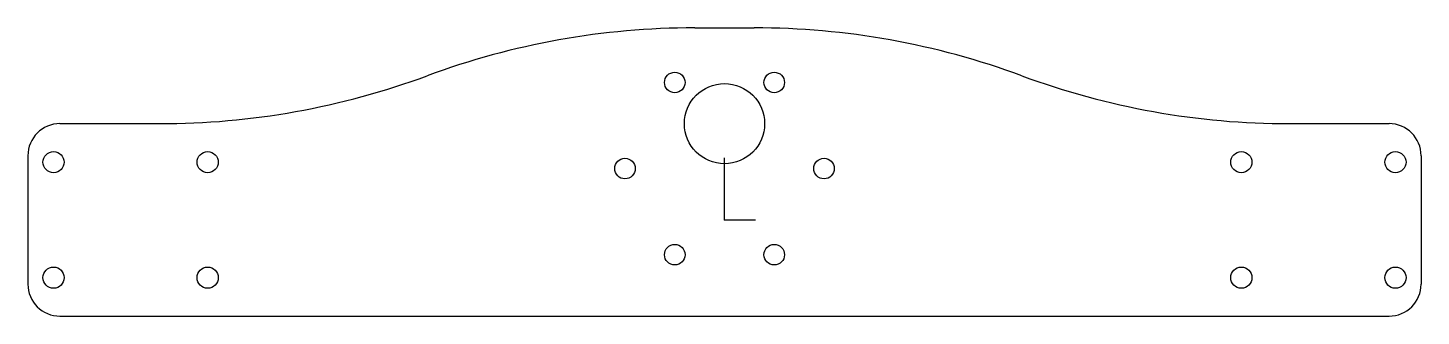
# Model space of a CAD drawing. Header units: millimetres. Extents: x -109 to 109, y -15 to 30.
import ezdxf

# ---------------------------------------------------------------- set-up
doc = ezdxf.new("R2010")
doc.units = ezdxf.units.MM
doc.header["$PDSIZE"] = -1

msp = doc.modelspace()

# ---------------------------------------------------------------- linework, layer by layer
at = {"color": 7, "linetype": 'Continuous', "lineweight": 25}
for p, q in [((-4.64, 29.93), (4.64, 29.93)), ((-103.5, 15), (-87.97, 15)), ((87.97, 15), (103.5, 15)), ((-108.5, 10), (-108.5, -10)), ((108.5, 10), (108.5, -10)), ((-103.5, -15), (103.5, -15))]:
    msp.add_line(p, q, dxfattribs=at)
at = {"color": 7, "linetype": 'Continuous'}
for q in [(0, 9.69), (4.85, 0)]:
    msp.add_line((0, 0), q, dxfattribs=at)
at = {"color": 7, "linetype": 'Continuous', "lineweight": 25}
for centre, radius in [((-7.75, 21.42), 1.6), ((7.75, 21.42), 1.6), ((0, 15), 6.25), ((-104.5, 9), 1.65), ((-80.5, 9), 1.65), ((-15.5, 8), 1.6), ((15.5, 8), 1.6), ((80.5, 9), 1.65), ((104.5, 9), 1.65), ((-7.75, -5.42), 1.6), ((7.75, -5.42), 1.6), ((-104.5, -9), 1.65), ((-80.5, -9), 1.65), ((80.5, -9), 1.65), ((104.5, -9), 1.65)]:
    msp.add_circle(centre, radius, dxfattribs=at)
for centre, radius, start, end in [((-4.64, -90.07), 120, 90, 110.3171), ((4.64, -90.07), 120, 69.6829, 90), ((-87.97, 135), 120, 270, 290.3171), ((87.97, 135), 120, 249.6829, 270), ((-103.5, 10), 5, 90, 180), ((103.5, 10), 5, 0, 90), ((-103.5, -10), 5, 180, 270), ((103.5, -10), 5, 270, 0)]:
    msp.add_arc(centre, radius, start, end, dxfattribs=at)
at = {"color": 7, "linetype": 'Continuous'}
msp.add_point((0, 0), dxfattribs=at)

doc.saveas('drawing.dxf')
